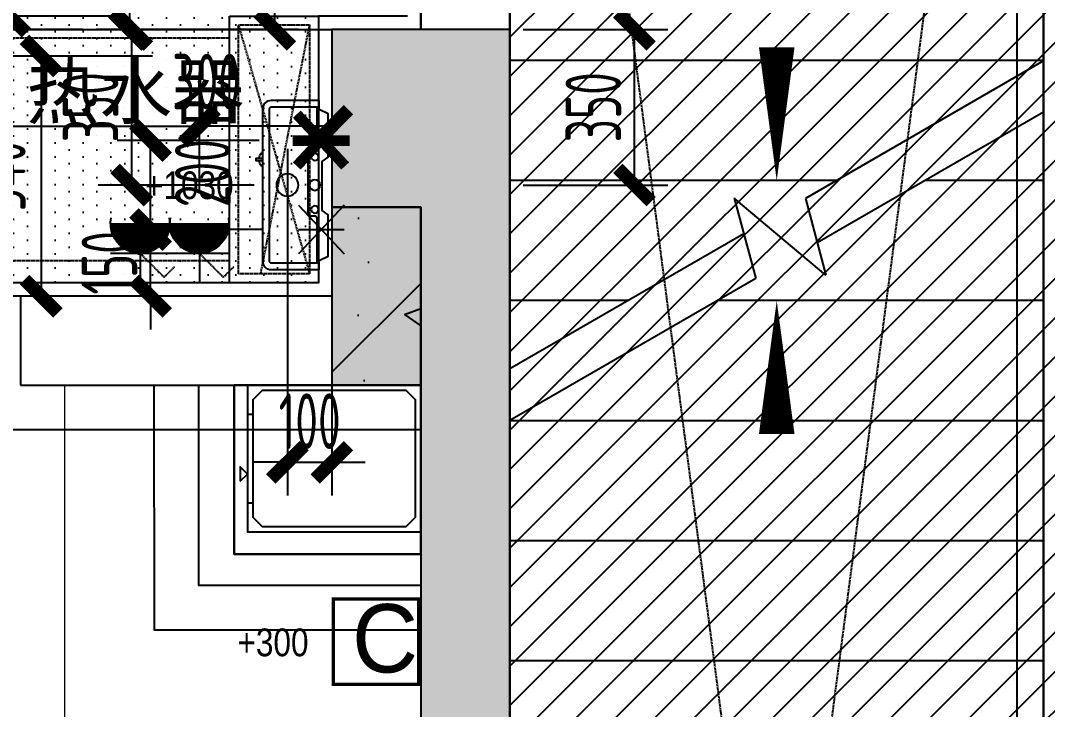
# Model space of a CAD drawing. Header units: millimetres. Extents: x 24675 to 175386, y -87697 to -40478.
# Drawn here: x 131453 to 133762, y -56165 to -54616 of the extents above; entities that cross this region are included whole.
import ezdxf
from ezdxf.enums import TextEntityAlignment as Align

# ---------------------------------------------------------------- set-up
doc = ezdxf.new("R2010")
doc.units = ezdxf.units.MM
doc.header["$LTSCALE"] = 10
doc.header["$MEASUREMENT"] = 0
for name, pattern in [('__DASH', [0.35, 0.25, -0.1]), ('DASH', [0.35, 0.25, -0.1]), ('XU-90-SF-N1$0$HIDDEN2', [4.7625, 3.175, -1.5875])]:
    doc.linetypes.add(name, pattern=pattern)
for name, color, linetype in [('7-插座', 3, 'Continuous'), ('A-STAIR', 62, 'Continuous'), ('AR-新墙填充', 250, 'Continuous'), ('DG-DRAINAGE', 1, 'Continuous'), ('DQ-GZ-DASH', 40, 'DASH'), ('DQ-GZ-HATCH', 9, 'Continuous'), ('EM-ELEC', 2, 'Continuous'), ('FC-地面造型', 136, 'Continuous'), ('FF-FINISH【完成面】', 20, 'Continuous'), ('FF-固定家具(吊柜不落地、不到顶)', 30, 'Continuous'), ('FF-固定家具(矮柜落地、不到顶)', 30, 'Continuous'), ('FF1-平面中英文字', 50, 'Continuous'), ('FF2-洁具及配件(地坪图不显示)', 31, 'Continuous'), ('FL11DJGVE11电力平面图$0$E-POWR-DEVC', 3, 'Continuous'), ('GAS', 6, 'Continuous'), ('P-ANNO-DIMS', 250, 'Continuous'), ('P-平面看线', 8, 'Continuous'), ('PD', 1, 'Continuous'), ('RC-FIN', 30, 'Continuous'), ('WALL', 160, 'Continuous')]:
    doc.layers.add(name, color=color, linetype=linetype)
doc.layers.add('S-下方看线', color=175, linetype='Continuous', lineweight=9)
doc.layers.add('燃气标注', color=3, linetype='Continuous', lineweight=30)
doc.styles.add('_TCH_WINDOW', font='JZFZ_ENA', dxfattribs={"width": 0.7, "height": 5, "bigfont": 'JZFZ_CNB'})
doc.styles.add('Arial', font='arial.ttf')
doc.styles.add('CCD_DIM', font='archs.shx', dxfattribs={"width": 0.7})
doc.styles.add('數字', font='')
doc.styles.get('數字').set_extended_font_data('Century Gothic')
doc.dimstyles.new('1-50', dxfattribs={"dimscale": 50, "dimtxt": 2.5, "dimasz": 1.5, "dimexe": 1.5, "dimexo": 1.5, "dimgap": 0.6, "dimtad": 1, "dimdec": 0, "dimrnd": 5, "dimzin": 0, "dimdsep": 46, "dimtxsty": 'CCD_DIM', "dimblk": 'ARCHTICK', "dimcen": 0.125, "dimclrd": 44, "dimclre": 44, "dimclrt": 50, "dimadec": 0, "dimazin": 0, "dimtfac": 1, "dimtdec": 0, "dimtix": 1, "dimtmove": 2, "dimatfit": 3, "dimldrblk": 'DOT', "dimfxl": 5, "dimfxlon": 1, "dimtvp": 1, "dimtolj": 1, "dimtzin": 0, "dimarcsym": 0})

# ---------------------------------------------------------------- blocks, each defined once
blk = doc.blocks.new('BVCNVBNVBMN')
at = {"layer": 'DQ-GZ-HATCH'}
h = blk.add_hatch(dxfattribs=at)
h.set_pattern_fill('ARMORED', color=256, scale=80, style=0)
h.set_pattern_definition([(50, (211239.5, 7274.6), (573.808, -50.2017), [60, -660]), (355, (211239.5, 7274.6), (-111.001, 601.7537), [48, -528]), (100.4514, (211287.3, 7270.43), (462.8075, 551.5516), [50.992, -560.9137]), (46.1842, (211239.5, 7434.6), (853.793, -132.415), [90, -990]), (96.6356, (211310.6, 7423.6), (747.73, 779.294), [76.488, -841.37]), (351.1842, (211239.5, 7434.6), (747.73, 779.295), [72, -792]), (21, (211319.5, 7394.6), (477.5256, -322.095), [60, -660]), (326, (211319.5, 7394.6), (194.6523, 580.12), [48, -528]), (71.4514, (211359.3, 7367.8), (672.178, 258.0244), [50.992, -560.9137]), (37.5, (211239.48, 7274.62), (9.7279, 266.3151), [0, -521.6, 0, -536, 0, -530]), (7.5, (211239.48, 7274.62), (210.4556, 315.5294), [0, -305.6, 0, -509.6, 0, -202]), (327.5, (211061.08, 7274.62), (427.05795, -18.0439), [0, -200, 0, -624, 0, -828]), (317.5, (210981.1, 7274.6), (466.549, 80.084), [0, -260, 0, -414.4, 0, -588]), (45, (211239.5, 7274.6), (-282.8427, 282.8427), [])])
h.paths.add_polyline_path([(207623.8, -63087.7), (207823.8, -63087.7), (207823.8, -62687.7), (207623.8, -62687.7)])
at = {"layer": 'P-ANNO-DIMS'}
blk.add_hatch(color=8, dxfattribs=at).paths.add_polyline_path([(207623.8, -62687.7), (207823.8, -62687.7), (207823.8, -64687.7), (208023.8, -64687.7), (208023.8, -62287.7), (207623.8, -62287.7)])
at = {"color": 6}
for points in [[(207623.8, -62687.7), (207823.8, -62687.7), (207823.8, -64687.7), (208023.8, -64687.7), (208023.8, -62287.7), (207623.8, -62287.7)], [(207623.8, -63087.7), (207823.8, -63087.7), (207823.8, -62687.7), (207623.8, -62687.7)]]:
    blk.add_lwpolyline(points, close=True, dxfattribs=at)
blk = doc.blocks.new('XU-90-SF-N1$0$A$C351C7E4F')
at = {"ltscale": 100}
for p, q in [((390, 385, 0), (378, 385, 0)), ((390, 185, 0), (378, 185, 0))]:
    blk.add_line(p, q, dxfattribs=at)
at = {"linetype": 'XU-90-SF-N1$0$HIDDEN2'}
blk.add_lwpolyline([(0, 70), (0, 450), (420, 450), (420, 70)], close=True, dxfattribs=at)
at = {"ltscale": 100}
blk.add_lwpolyline([(0, 120), (0, 450), (390, 450), (390, 120)], close=True, dxfattribs=at)
for points in [[(420, 450), (0, 450), (0, 70), (420, 70)], [(0, 70), (0, 450), (420, 450), (420, 70)]]:
    blk.add_lwpolyline(points, close=True)
blk.add_lwpolyline([(356.8, 438), (378, 416.8), (378, 153.2), (356.8, 132), (33.2, 132), (12, 153.2), (12, 416.8), (33.2, 438), (356.8, 438)], dxfattribs=at)
at = {"ltscale": 100, "elevation": 0}
blk.add_lwpolyline([(406, 234), (390, 250), (406, 266), (406, 234)], dxfattribs=at)
blk = doc.blocks.new('_ArchTick')
at = {"color": 0, "linetype": 'ByBlock', "const_width": 0.4}
blk.add_lwpolyline([(-0.5, -0.5), (0.5, 0.5)], dxfattribs=at)
blk = doc.blocks.new('*D189')
at = {"layer": 'Defpoints', "color": 0, "ltscale": 500, "transparency": 16777216}
for p in [(132153.2, -54635.6), (131855.2, -54853.4), (131855.2, -55072.5)]:
    blk.add_point(p, dxfattribs=at)
at = {"layer": 'EM-ELEC', "color": 44, "lineweight": -2, "ltscale": 500, "transparency": 16777216}
for p, q in [((132153.2, -54710.6), (132153.2, -54928.4)), ((131855.2, -54997.5), (131855.2, -54778.4)), ((132153.2, -54853.4), (131855.2, -54853.4))]:
    blk.add_line(p, q, dxfattribs=at)
at = {"layer": 'EM-ELEC', "color": 44, "lineweight": -2, "ltscale": 500, "transparency": 16777216, "xscale": 75, "yscale": 75, "zscale": 75, "rotation": 180}
blk.add_blockref('_ArchTick', (131855.2, -54853.4), dxfattribs=at)
at = {"layer": 'EM-ELEC', "color": 44, "lineweight": -2, "ltscale": 500, "transparency": 16777216, "xscale": 75, "yscale": 75, "zscale": 75}
blk.add_blockref('_ArchTick', (132153.2, -54853.4), dxfattribs=at)
at = {"layer": 'EM-ELEC', "color": 50, "ltscale": 500, "transparency": 16777216, "insert": (131871.3, -54753.1), "char_height": 125, "attachment_point": 5, "style": 'CCD_DIM'}
blk.add_mtext('\\A1;300', dxfattribs=at)
blk = doc.blocks.new('_Dot')
at = {"color": 0, "linetype": 'ByBlock', "lineweight": -2}
blk.add_line((-0.5, 0), (-1, 0), dxfattribs=at)
at = {"color": 0, "linetype": 'ByBlock', "const_width": 0.5}
blk.add_lwpolyline([(-0.25, 0, 1), (0.25, 0, 1)], format="xyb", close=True, dxfattribs=at)
blk = doc.blocks.new('*D190')
at = {"layer": 'Defpoints', "color": 0, "ltscale": 500, "transparency": 16777216}
for p in [(131855.2, -54853.4), (131855.2, -55072.5), (130603.1, -55092.3)]:
    blk.add_point(p, dxfattribs=at)
at = {"layer": 'EM-ELEC', "color": 44, "lineweight": -2, "ltscale": 500, "transparency": 16777216}
for p, q in [((130603.1, -55017.3), (130603.1, -54778.4)), ((131855.2, -54997.5), (131855.2, -54778.4)), ((130603.1, -54853.4), (131855.2, -54853.4))]:
    blk.add_line(p, q, dxfattribs=at)
at = {"layer": 'EM-ELEC', "color": 44, "lineweight": -2, "ltscale": 500, "transparency": 16777216, "xscale": 75, "yscale": 75, "zscale": 75, "rotation": 180}
blk.add_blockref('_ArchTick', (130603.1, -54853.4), dxfattribs=at)
at = {"layer": 'EM-ELEC', "color": 44, "lineweight": -2, "ltscale": 500, "transparency": 16777216, "xscale": 75, "yscale": 75, "zscale": 75}
blk.add_blockref('_ArchTick', (131855.2, -54853.4), dxfattribs=at)
at = {"layer": 'EM-ELEC', "color": 50, "ltscale": 500, "transparency": 16777216, "insert": (131229.1, -54758.3), "char_height": 125, "attachment_point": 5, "style": 'CCD_DIM'}
blk.add_mtext('\\A1;1250', dxfattribs=at)
blk = doc.blocks.new('FL11DJGVE11电力平面图$0$E-BS201')
for p, q in [((1.5, 3), (-1.5, 3)), ((1.5, 1.5), (-1.5, 1.5)), ((0, 1.5), (0, 0))]:
    blk.add_line(p, q)
at = {"const_width": 1.5}
blk.add_lwpolyline([(-0.75, 3, 1), (0.75, 3, 1)], format="xyb", dxfattribs=at)
blk.add_arc((0, 3), 1.5, 168.463, 11.537)
blk = doc.blocks.new('A$C349922F2')
at = {"color": 3, "linetype": '__DASH'}
for p, q in [((-151.3, 16.7), (-205.1, -37.1)), ((-205.1, -37.1), (-181.5, -60.7))]:
    blk.add_line(p, q, dxfattribs=at)
at = {"layer": 'FL11DJGVE11电力平面图$0$E-POWR-DEVC', "xscale": -44.36249999999999, "yscale": 44.36249999999999, "zscale": 44.36249999999999, "rotation": 270}
blk.add_blockref('FL11DJGVE11电力平面图$0$E-BS201', (-217.8, 16.7), dxfattribs=at)
blk = doc.blocks.new('A$C0ADC6E71')
at = {"color": 3, "const_width": 7.68}
blk.add_lwpolyline([(60.1, 88.7), (252.1, 88.7), (252.1, -103.3), (60.1, -103.3)], close=True, dxfattribs=at)
at = {"layer": '7-插座', "color": 3, "style": '_TCH_WINDOW'}
blk.add_text('C', height=153.6, dxfattribs=at).set_placement((101.9, -76.3, 0))
blk = doc.blocks.new('冷水')
at = {"layer": 'PD', "color": 1}
for p, q in [((64.1, 68), (-64.1, -68)), ((-64.1, 68), (64.1, -68)), ((64.1, 0), (-64.1, 0))]:
    blk.add_line(p, q, dxfattribs=at)
blk = doc.blocks.new('热水')
at = {"layer": 'PD', "color": 1, "const_width": 30}
for points in [[(-69.3, -71.4), (66.7, 74.2)], [(-69.3, 74.2), (66.7, -71.4)], [(-80.9, 0), (79.6, 0)]]:
    blk.add_lwpolyline(points, dxfattribs=at)
blk = doc.blocks.new('*D298')
at = {"layer": 'AR-新墙填充', "color": 44, "linetype": 'ByBlock', "lineweight": -2, "transparency": 16777216}
for p, q in [((129953.2, -54575.5), (129953.2, -54250.5)), ((131453.2, -54575.5), (131453.2, -54250.5)), ((129953.2, -54325.5), (131453.2, -54325.5))]:
    blk.add_line(p, q, dxfattribs=at)
at = {"layer": 'Defpoints', "color": 0, "linetype": 'ByBlock', "transparency": 16777216}
for p in [(131453.2, -54325.5), (129953.2, -55235.6), (131453.2, -55235.6)]:
    blk.add_point(p, dxfattribs=at)
at = {"layer": 'AR-新墙填充', "color": 44, "linetype": 'ByBlock', "lineweight": -2, "transparency": 16777216, "xscale": 75, "yscale": 75, "zscale": 75, "rotation": 180}
blk.add_blockref('_ArchTick', (129953.2, -54325.5), dxfattribs=at)
at = {"layer": 'AR-新墙填充', "color": 44, "linetype": 'ByBlock', "lineweight": -2, "transparency": 16777216, "xscale": 75, "yscale": 75, "zscale": 75}
blk.add_blockref('_ArchTick', (131453.2, -54325.5), dxfattribs=at)
at = {"layer": 'AR-新墙填充', "color": 50, "linetype": 'ByBlock', "transparency": 16777216, "insert": (130703.2, -54233), "char_height": 125, "attachment_point": 5, "style": 'CCD_DIM'}
blk.add_mtext('\\A1;1500', dxfattribs=at)
blk = doc.blocks.new('*D299')
at = {"layer": 'AR-新墙填充', "color": 44, "linetype": 'ByBlock', "lineweight": -2, "transparency": 16777216}
for p, q in [((131453.2, -54575.5), (131453.2, -54250.5)), ((132153.2, -54575.5), (132153.2, -54250.5)), ((131453.2, -54325.5), (132153.2, -54325.5))]:
    blk.add_line(p, q, dxfattribs=at)
at = {"layer": 'Defpoints', "color": 0, "linetype": 'ByBlock', "transparency": 16777216}
for p in [(132153.2, -54325.5), (131453.2, -55235.6), (132153.2, -55489.1)]:
    blk.add_point(p, dxfattribs=at)
at = {"layer": 'AR-新墙填充', "color": 44, "linetype": 'ByBlock', "lineweight": -2, "transparency": 16777216, "xscale": 75, "yscale": 75, "zscale": 75, "rotation": 180}
blk.add_blockref('_ArchTick', (131453.2, -54325.5), dxfattribs=at)
at = {"layer": 'AR-新墙填充', "color": 44, "linetype": 'ByBlock', "lineweight": -2, "transparency": 16777216, "xscale": 75, "yscale": 75, "zscale": 75}
blk.add_blockref('_ArchTick', (132153.2, -54325.5), dxfattribs=at)
at = {"layer": 'AR-新墙填充', "color": 50, "linetype": 'ByBlock', "transparency": 16777216, "insert": (131803.2, -54233), "char_height": 125, "attachment_point": 5, "style": 'CCD_DIM'}
blk.add_mtext('\\A1;700', dxfattribs=at)
blk = doc.blocks.new('*D300')
at = {"layer": 'AR-新墙填充', "color": 44, "linetype": 'ByBlock', "lineweight": -2, "transparency": 16777216}
for p, q in [((132153.2, -54575.5), (132153.2, -54250.5)), ((132353.2, -54575.5), (132353.2, -54250.5)), ((132153.2, -54325.5), (132078.2, -54325.5)), ((132153.2, -54325.5), (132353.2, -54325.5)), ((132353.2, -54325.5), (132428.2, -54325.5))]:
    blk.add_line(p, q, dxfattribs=at)
at = {"layer": 'Defpoints', "color": 0, "linetype": 'ByBlock', "transparency": 16777216}
for p in [(132353.2, -54325.5), (132153.2, -55489.1), (132353.2, -55489.1)]:
    blk.add_point(p, dxfattribs=at)
at = {"layer": 'AR-新墙填充', "color": 44, "linetype": 'ByBlock', "lineweight": -2, "transparency": 16777216, "xscale": 75, "yscale": 75, "zscale": 75}
blk.add_blockref('_ArchTick', (132153.2, -54325.5), dxfattribs=at)
at = {"layer": 'AR-新墙填充', "color": 44, "linetype": 'ByBlock', "lineweight": -2, "transparency": 16777216, "xscale": 75, "yscale": 75, "zscale": 75, "rotation": 180}
blk.add_blockref('_ArchTick', (132353.2, -54325.5), dxfattribs=at)
at = {"layer": 'AR-新墙填充', "color": 50, "linetype": 'ByBlock', "transparency": 16777216, "insert": (132253.2, -54230.4), "char_height": 125, "attachment_point": 5, "style": 'CCD_DIM'}
blk.add_mtext('\\A1;200', dxfattribs=at)
blk = doc.blocks.new('*D329')
at = {"layer": 'AR-新墙填充', "color": 44, "linetype": 'ByBlock', "lineweight": -2, "transparency": 16777216}
for p, q in [((131592.5, -54635.6), (131267.5, -54635.6)), ((131342.5, -54635.6), (131342.5, -55235.6)), ((131592.5, -55235.6), (131267.5, -55235.6))]:
    blk.add_line(p, q, dxfattribs=at)
at = {"layer": 'Defpoints', "color": 0, "linetype": 'ByBlock', "transparency": 16777216}
for p in [(132403.2, -54635.6), (131342.5, -55235.6), (132203.2, -55235.6)]:
    blk.add_point(p, dxfattribs=at)
at = {"layer": 'AR-新墙填充', "color": 44, "linetype": 'ByBlock', "lineweight": -2, "transparency": 16777216, "xscale": 75, "yscale": 75, "zscale": 75}
for p, rotation in [((131342.5, -54635.6), 90), ((131342.5, -55235.6), 270)]:
    blk.add_blockref('_ArchTick', p, dxfattribs=dict(at, rotation=rotation))
at = {"layer": 'AR-新墙填充', "color": 50, "linetype": 'ByBlock', "transparency": 16777216, "insert": (131250, -54935.6), "char_height": 125, "attachment_point": 5, "rotation": 90, "style": 'CCD_DIM'}
blk.add_mtext('\\A1;600', dxfattribs=at)
blk = doc.blocks.new('*D330')
at = {"layer": 'AR-新墙填充', "color": 44, "linetype": 'ByBlock', "lineweight": -2, "transparency": 16777216}
for p, q in [((132275, -50585.6), (131950, -50585.6)), ((132025, -54635.6), (132025, -50585.6)), ((132078.2, -54635.6), (131950, -54635.6))]:
    blk.add_line(p, q, dxfattribs=at)
at = {"layer": 'Defpoints', "color": 0, "linetype": 'ByBlock', "transparency": 16777216}
for p in [(132025, -50585.6), (132353.2, -50585.6), (132153.2, -54635.6)]:
    blk.add_point(p, dxfattribs=at)
at = {"layer": 'AR-新墙填充', "color": 44, "linetype": 'ByBlock', "lineweight": -2, "transparency": 16777216, "xscale": 75, "yscale": 75, "zscale": 75}
for p, rotation in [((132025, -50585.6), 90), ((132025, -54635.6), 270)]:
    blk.add_blockref('_ArchTick', p, dxfattribs=dict(at, rotation=rotation))
at = {"layer": 'AR-新墙填充', "color": 50, "linetype": 'ByBlock', "transparency": 16777216, "insert": (131927.3, -52610.6), "char_height": 125, "attachment_point": 5, "rotation": 90, "style": 'CCD_DIM'}
blk.add_mtext('\\A1;4050', dxfattribs=at)
blk = doc.blocks.new('A$C3A426A7C')
at = {"layer": 'DQ-GZ-HATCH'}
blk.add_hatch(color=8, dxfattribs=at).paths.add_polyline_path([(9600, 14300), (9800, 14300), (9800, 14700), (9600, 14700)])
at = {"layer": 'DQ-GZ-DASH', "linetype": 'ByBlock'}
blk.add_lwpolyline([(9600, 14300), (9800, 14300), (9800, 14700), (9600, 14700)], close=True, dxfattribs=at)
blk = doc.blocks.new('*D599')
at = {"layer": 'Defpoints', "color": 0, "ltscale": 500, "transparency": 16777216}
for p in [(131745.6, -55085.6), (132078.4, -55085.6), (132153.2, -55235.6)]:
    blk.add_point(p, dxfattribs=at)
at = {"layer": 'DG-DRAINAGE', "color": 44, "lineweight": -2, "ltscale": 500, "transparency": 16777216}
for p, q in [((131745.6, -55085.6), (131745.6, -55010.6)), ((131995.6, -55085.6), (131670.6, -55085.6)), ((131745.6, -55235.6), (131745.6, -55085.6)), ((131995.6, -55235.6), (131670.6, -55235.6)), ((131745.6, -55235.6), (131745.6, -55310.6))]:
    blk.add_line(p, q, dxfattribs=at)
at = {"layer": 'DG-DRAINAGE', "color": 44, "lineweight": -2, "ltscale": 500, "transparency": 16777216, "xscale": 75, "yscale": 75, "zscale": 75}
for p, rotation in [((131745.6, -55085.6), 270), ((131745.6, -55235.6), 90)]:
    blk.add_blockref('_ArchTick', p, dxfattribs=dict(at, rotation=rotation))
at = {"layer": 'DG-DRAINAGE', "color": 50, "ltscale": 500, "transparency": 16777216, "insert": (131653.1, -55160.6), "char_height": 125, "attachment_point": 5, "rotation": 90, "style": 'CCD_DIM'}
blk.add_mtext('\\A1;150', dxfattribs=at)
blk = doc.blocks.new('*D600')
at = {"layer": 'Defpoints', "color": 0, "ltscale": 500, "transparency": 16777216}
for p in [(131745.6, -54885.6), (132064.9, -54885.6), (132078.4, -55085.6)]:
    blk.add_point(p, dxfattribs=at)
at = {"layer": 'DG-DRAINAGE', "color": 44, "lineweight": -2, "ltscale": 500, "transparency": 16777216}
for p, q in [((131989.9, -54885.6), (131670.6, -54885.6)), ((131745.6, -55085.6), (131745.6, -54885.6)), ((131995.6, -55085.6), (131670.6, -55085.6))]:
    blk.add_line(p, q, dxfattribs=at)
at = {"layer": 'DG-DRAINAGE', "color": 44, "lineweight": -2, "ltscale": 500, "transparency": 16777216, "xscale": 75, "yscale": 75, "zscale": 75}
for p, rotation in [((131745.6, -54885.6), 90), ((131745.6, -55085.6), 270)]:
    blk.add_blockref('_ArchTick', p, dxfattribs=dict(at, rotation=rotation))
at = {"layer": 'DG-DRAINAGE', "color": 50, "ltscale": 500, "transparency": 16777216, "insert": (131862.9, -54959), "char_height": 125, "attachment_point": 5, "rotation": 90, "style": 'CCD_DIM'}
blk.add_mtext('\\A1;200', dxfattribs=at)
blk = doc.blocks.new('*D651')
at = {"layer": 'Defpoints', "color": 0, "ltscale": 500, "transparency": 16777216}
for p in [(132153.2, -54695.6), (131499.7, -55235.6), (132153.2, -55235.6)]:
    blk.add_point(p, dxfattribs=at)
at = {"layer": 'EM-ELEC', "color": 44, "lineweight": -2, "ltscale": 500, "transparency": 16777216}
for p, q in [((131749.7, -54695.6), (131424.7, -54695.6)), ((131499.7, -54695.6), (131499.7, -55235.6)), ((131749.7, -55235.6), (131424.7, -55235.6))]:
    blk.add_line(p, q, dxfattribs=at)
at = {"layer": 'EM-ELEC', "color": 44, "lineweight": -2, "ltscale": 500, "transparency": 16777216, "xscale": 75, "yscale": 75, "zscale": 75}
for p, rotation in [((131499.7, -54695.6), 90), ((131499.7, -55235.6), 270)]:
    blk.add_blockref('_ArchTick', p, dxfattribs=dict(at, rotation=rotation))
at = {"layer": 'EM-ELEC', "color": 50, "ltscale": 500, "transparency": 16777216, "insert": (131402, -54965.6), "char_height": 125, "attachment_point": 5, "rotation": 90, "style": 'CCD_DIM'}
blk.add_mtext('\\A1;540', dxfattribs=at)
blk = doc.blocks.new('283')
at = {"layer": 'GAS'}
for p, q in [((66227.4, -45669), (66227.4, -45667)), ((66257.4, -45667), (66257.4, -45669))]:
    blk.add_line(p, q, dxfattribs=at)
for points in [[(66237.9, -45532.7), (66247.9, -45519), (66344.9, -45519), (66354.9, -45539), (66374.9, -45539), (66374.9, -45647, -0.414214), (66354.9, -45667), (66014.9, -45667, -0.414214), (65994.9, -45647), (65994.9, -45539), (66014.9, -45539), (66024.9, -45519), (66117.9, -45519), (66127.9, -45532.7)], [(66119.9, -45564), (66255.9, -45564, 0.414214), (66260.9, -45559), (66260.9, -45549, -0.414214), (66265.9, -45544), (66359.9, -45544), (66359.9, -45647, -0.414214), (66354.9, -45652), (66014.9, -45652, -0.414214), (66009.9, -45647), (66009.9, -45544), (66109.9, -45544, -0.414214), (66114.9, -45549), (66114.9, -45559, 0.414214)]]:
    blk.add_lwpolyline(points, format="xyb", close=True, dxfattribs=at)
blk.add_lwpolyline([(66244.9, -45667), (66244.9, -45681, -0.414214), (66243.9, -45682), (66240.9, -45682, -0.414214), (66239.9, -45681), (66239.9, -45667)], format="xyb", dxfattribs=at)
for centre, radius in [((66129.9, -45549), 8), ((66184.9, -45549), 12), ((66247.9, -45549), 8), ((66184.9, -45610.6), 24.9)]:
    blk.add_circle(centre, radius, dxfattribs=at)
for centre, start, end in [((66241, -45653.1), 229.4531, 266.9441), ((66243.8, -45653.1), 273.0559, 310.5469)]:
    blk.add_arc(centre, 20.9, start, end, dxfattribs=at)
blk = doc.blocks.new('*D691')
at = {"layer": 'Defpoints', "color": 0, "linetype": 'ByBlock', "transparency": 16777216}
for p in [(131703.1, -54635.6), (132153.2, -54635.6), (132053.3, -54985.6)]:
    blk.add_point(p, dxfattribs=at)
at = {"layer": 'EM-ELEC', "color": 44, "linetype": 'ByBlock', "lineweight": -2, "transparency": 16777216}
for p, q in [((132078.2, -54635.6), (131628.1, -54635.6)), ((131703.1, -54985.6), (131703.1, -54635.6)), ((131978.3, -54985.6), (131628.1, -54985.6))]:
    blk.add_line(p, q, dxfattribs=at)
at = {"layer": 'EM-ELEC', "color": 44, "linetype": 'ByBlock', "lineweight": -2, "transparency": 16777216, "xscale": 75, "yscale": 75, "zscale": 75}
for p, rotation in [((131703.1, -54635.6), 90), ((131703.1, -54985.6), 270)]:
    blk.add_blockref('_ArchTick', p, dxfattribs=dict(at, rotation=rotation))
at = {"layer": 'EM-ELEC', "color": 50, "linetype": 'ByBlock', "transparency": 16777216, "insert": (131610.6, -54810.6), "char_height": 125, "attachment_point": 5, "rotation": 90, "style": 'CCD_DIM'}
blk.add_mtext('\\A1;350', dxfattribs=at)
blk = doc.blocks.new('*D694')
at = {"layer": 'Defpoints', "color": 0, "linetype": 'ByBlock', "transparency": 16777216}
for p in [(132053.3, -54829.2), (132153.2, -54829.2), (132153.2, -55609.2)]:
    blk.add_point(p, dxfattribs=at)
at = {"layer": 'EM-ELEC', "color": 44, "linetype": 'ByBlock', "lineweight": -2, "transparency": 16777216}
for p, q in [((132053.3, -54904.2), (132053.3, -55684.2)), ((132153.2, -54904.2), (132153.2, -55684.2)), ((132053.3, -55609.2), (131978.3, -55609.2)), ((132053.3, -55609.2), (132153.2, -55609.2)), ((132153.2, -55609.2), (132228.2, -55609.2))]:
    blk.add_line(p, q, dxfattribs=at)
at = {"layer": 'EM-ELEC', "color": 44, "linetype": 'ByBlock', "lineweight": -2, "transparency": 16777216, "xscale": 75, "yscale": 75, "zscale": 75}
blk.add_blockref('_ArchTick', (132053.3, -55609.2), dxfattribs=at)
at = {"layer": 'EM-ELEC', "color": 44, "linetype": 'ByBlock', "lineweight": -2, "transparency": 16777216, "xscale": 75, "yscale": 75, "zscale": 75, "rotation": 180}
blk.add_blockref('_ArchTick', (132153.2, -55609.2), dxfattribs=at)
at = {"layer": 'EM-ELEC', "color": 50, "linetype": 'ByBlock', "transparency": 16777216, "insert": (132103.3, -55516.7), "char_height": 125, "attachment_point": 5, "style": 'CCD_DIM'}
blk.add_mtext('\\A1;100', dxfattribs=at)
blk = doc.blocks.new('*D695')
at = {"layer": 'Defpoints', "color": 0, "linetype": 'ByBlock', "transparency": 16777216}
for p in [(132153.2, -54635.6), (132833.5, -54635.6), (132053.3, -54985.6)]:
    blk.add_point(p, dxfattribs=at)
at = {"layer": 'EM-ELEC', "color": 44, "lineweight": -2, "transparency": 16777216}
for p, q in [((132583.5, -54635.6), (132908.5, -54635.6)), ((132833.5, -54985.6), (132833.5, -54635.6)), ((132583.5, -54985.6), (132908.5, -54985.6))]:
    blk.add_line(p, q, dxfattribs=at)
at = {"layer": 'EM-ELEC', "color": 44, "linetype": 'ByBlock', "lineweight": -2, "transparency": 16777216, "xscale": 75, "yscale": 75, "zscale": 75}
for p, rotation in [((132833.5, -54635.6), 90), ((132833.5, -54985.6), 270)]:
    blk.add_blockref('_ArchTick', p, dxfattribs=dict(at, rotation=rotation))
at = {"layer": 'EM-ELEC', "color": 50, "linetype": 'ByBlock', "transparency": 16777216, "insert": (132741, -54810.6), "char_height": 125, "attachment_point": 5, "rotation": 90, "style": 'CCD_DIM'}
blk.add_mtext('\\A1;350', dxfattribs=at)
blk = doc.blocks.new('*D701')
at = {"layer": 'Defpoints', "color": 0, "linetype": 'ByBlock', "transparency": 16777216}
for p in [(131823.2, -53215.6), (131428.6, -54605.6), (131823.2, -54605.6)]:
    blk.add_point(p, dxfattribs=at)
at = {"layer": 'FC-地面造型', "color": 44, "lineweight": -2, "transparency": 16777216}
for p, q in [((131678.6, -53215.6), (131353.6, -53215.6)), ((131428.6, -53215.6), (131428.6, -54605.6)), ((131678.6, -54605.6), (131353.6, -54605.6))]:
    blk.add_line(p, q, dxfattribs=at)
at = {"layer": 'FC-地面造型', "color": 44, "linetype": 'ByBlock', "lineweight": -2, "transparency": 16777216, "xscale": 75, "yscale": 75, "zscale": 75}
for p, rotation in [((131428.6, -53215.6), 90), ((131428.6, -54605.6), 270)]:
    blk.add_blockref('_ArchTick', p, dxfattribs=dict(at, rotation=rotation))
at = {"layer": 'FC-地面造型', "color": 50, "linetype": 'ByBlock', "transparency": 16777216, "insert": (131333.5, -53910.6), "char_height": 125, "attachment_point": 5, "rotation": 90, "style": 'CCD_DIM'}
blk.add_mtext('\\A1;1390', dxfattribs=at)
blk = doc.blocks.new('*D729')
at = {"layer": 'Defpoints', "color": 0, "ltscale": 500, "transparency": 16777216}
for p in [(132220.2, -54485.6), (131698.1, -54635.6), (132153.2, -54635.6)]:
    blk.add_point(p, dxfattribs=at)
at = {"layer": 'EM-ELEC', "color": 44, "lineweight": -2, "ltscale": 500, "transparency": 16777216}
for p, q in [((131948.1, -54485.6), (131623.1, -54485.6)), ((131698.1, -54485.6), (131698.1, -54635.6)), ((131948.1, -54635.6), (131623.1, -54635.6))]:
    blk.add_line(p, q, dxfattribs=at)
at = {"layer": 'EM-ELEC', "color": 44, "lineweight": -2, "ltscale": 500, "transparency": 16777216, "xscale": 75, "yscale": 75, "zscale": 75}
for p, rotation in [((131698.1, -54485.6), 90), ((131698.1, -54635.6), 270)]:
    blk.add_blockref('_ArchTick', p, dxfattribs=dict(at, rotation=rotation))
at = {"layer": 'EM-ELEC', "color": 50, "ltscale": 500, "transparency": 16777216, "insert": (131616.7, -54418.6), "char_height": 125, "attachment_point": 5, "rotation": 90, "style": 'CCD_DIM'}
blk.add_mtext('\\A1;150', dxfattribs=at)

msp = doc.modelspace()

# ---------------------------------------------------------------- hatches: boundary and pattern name
at = {"linetype": 'ByBlock'}
h = msp.add_hatch(dxfattribs=at)
h.set_pattern_fill('ANSI31', color=250, scale=500)
h.paths.add_polyline_path([(135253.2, -51035.6), (132553.2, -51035.6), (132553.2, -58435.6), (135253.2, -58435.6)])
at = {"layer": 'FC-地面造型', "linetype": 'ByBlock'}
h = msp.add_hatch(dxfattribs=at)
h.set_pattern_fill('DOTS', color=250, scale=500, angle=90, double=1)
h.paths.add_polyline_path([(129383.2, -54605.6), (132123.2, -54605.6), (132123.2, -55205.6), (129383.2, -55205.6)])

# ---------------------------------------------------------------- linework, layer by layer
at = {"color": 8, "linetype": 'ByBlock'}
msp.add_lwpolyline([(135253.2, -51035.6), (132553.2, -51035.6), (132553.2, -58435.6), (135253.2, -58435.6)], close=True, dxfattribs=at)
at = {"layer": 'A-STAIR', "color": 30}
for p, q in [((133693.2, -52545.6), (133693.2, -57135.6)), ((133753.2, -52545.6), (133753.2, -54706.5)), ((133753.2, -52545.6), (133753.2, -57135.6)), ((133753.2, -54705.6), (132553.2, -54705.6)), ((133753.2, -54706.5), (133217.6, -55015.7)), ((133753.2, -54821.9), (133244.4, -55115.7)), ((133753.2, -54821.9), (133753.2, -57135.6)), ((133287.1, -54975.6), (132553.2, -54975.6)), ((133753.2, -54975.6), (133487.1, -54975.6)), ((133263.8, -55188), (133057.8, -55015.2)), ((133057.8, -55015.2), (133106.1, -55195.6)), ((133217.6, -55015.7), (133263.8, -55188)), ((133079.3, -55095.6), (132553.2, -55399.3)), ((133106.1, -55195.6), (132553.2, -55514.8)), ((132819.4, -55245.6), (132553.2, -55245.6)), ((133753.2, -55245.6), (133019.4, -55245.6)), ((133753.2, -55515.6), (132553.2, -55515.6)), ((133753.2, -55785.6), (132553.2, -55785.6)), ((133753.2, -56055.6), (132553.2, -56055.6))]:
    msp.add_line(p, q, dxfattribs=at)
at = {"layer": 'A-STAIR', "color": 30, "elevation": 0}
for points in [[(133153.2, -52410.6, 0, 0, 0), (133153.2, -54975.6, 0, 80, 0), (133153.2, -54675.6, 0, 0, 0)], [(133153.2, -57270.6, 0, 0, 0), (133153.2, -55245.6, 0, 80, 0), (133153.2, -55545.6, 0, 0, 0)]]:
    msp.add_lwpolyline(points, format="xyseb", dxfattribs=at)
msp.add_lwpolyline([(133753.2, -57135.6), (133753.2, -52545.6), (133853.2, -52545.6), (133853.2, -57135.6)], close=True, dxfattribs=at)
at = {"layer": 'AR-新墙填充', "color": 8, "linetype": 'ByBlock'}
msp.add_line((129353.2, -54635.6), (132153.2, -54635.6), dxfattribs=at)
at = {"layer": 'FF-FINISH【完成面】', "elevation": 0}
msp.add_lwpolyline([(132323.2, -54605.6), (132123.2, -54605.6), (132123.2, -55205.6), (129383.2, -55205.6)], dxfattribs=at)
at = {"layer": 'FF-固定家具(吊柜不落地、不到顶)', "color": 250, "linetype": 'DASH'}
for p, q in [((131943.2, -54625.6), (132103.2, -55185.6)), ((131993.2, -55185.6), (132103.2, -54625.6))]:
    msp.add_line(p, q, dxfattribs=at)
at = {"layer": 'FF-固定家具(吊柜不落地、不到顶)', "color": 250, "linetype": 'DASH', "elevation": 0}
msp.add_lwpolyline([(131943.2, -54625.6), (132103.2, -54625.6), (132103.2, -55185.6), (131943.2, -55185.6)], close=True, dxfattribs=at)
at = {"layer": 'FF-固定家具(矮柜落地、不到顶)', "ltscale": 3, "elevation": 0}
msp.add_lwpolyline([(131923.2, -54605.6), (132123.2, -54605.6), (132123.2, -55205.6), (131923.2, -55205.6)], close=True, dxfattribs=at)
at = {"layer": 'FF2-洁具及配件(地坪图不显示)', "color": 8, "linetype": 'DASH', "elevation": 0}
msp.add_lwpolyline([(131923.2, -54655.6), (131773.2, -54655.6), (131773.2, -54655.6), (130923.2, -54655.6), (130923.2, -55155.6), (131923.2, -55155.6)], dxfattribs=at)
at = {"layer": 'FF2-洁具及配件(地坪图不显示)', "color": 8, "linetype": '__DASH', "ltscale": 500, "elevation": 0}
msp.add_lwpolyline([(131923.2, -55155.6), (131923.2, -54655.6)], dxfattribs=at)
at = {"layer": 'P-平面看线', "elevation": 0}
msp.add_lwpolyline([(129353.2, -55535.6), (132353.2, -55535.6)], dxfattribs=at)
at = {"layer": 'RC-FIN', "linetype": 'ByBlock', "elevation": 0}
msp.add_lwpolyline([(133753.2, -52545.6), (132553.2, -52545.6), (132553.2, -57135.6), (133753.2, -57135.6)], close=True, dxfattribs=at)
at = {"layer": 'RC-FIN', "linetype": 'DASH', "elevation": 0}
msp.add_lwpolyline([(132553.2, -52545.6), (133153.2, -57135.6), (133753.2, -52545.6)], dxfattribs=at)
at = {"layer": 'S-下方看线', "elevation": 0}
msp.add_lwpolyline([(131553.2, -57835.6), (131553.2, -55435.6)], dxfattribs=at)
at = {"layer": 'WALL'}
for p, q in [((132353.2, -50935.6), (132353.2, -54635.6)), ((132553.2, -57035.6), (132553.2, -51135.6)), ((132353.2, -54635.6), (132353.2, -53085.6)), ((132553.2, -55435.6), (132553.2, -53235.6)), ((132153.2, -55235.6), (131453.2, -55235.6)), ((131453.2, -55235.6), (131453.2, -55435.6)), ((131453.2, -55435.6), (132153.2, -55435.6))]:
    msp.add_line(p, q, dxfattribs=at)
for points in [[(131753.2, -55435.6), (131753.3, -55985.6), (132353.2, -55985.6)], [(131853.2, -55435.6), (131853.2, -55885.6), (132353.2, -55885.6)]]:
    msp.add_lwpolyline(points, dxfattribs=at)

# ---------------------------------------------------------------- block references
at = {"color": 1}
msp.add_blockref('BVCNVBNVBMN', (-75470.5, 7652.1), dxfattribs=at)
msp.add_blockref('A$C3A426A7C', (122553.2, -69735.6))
at = {"layer": 'DG-DRAINAGE', "yscale": 0.8000000029349864, "zscale": 0.8000000029349864}
for name, p, xscale in [('热水', (132129.7, -54885.6), 0.8000000029349864), ('冷水', (132129.7, -55085.6), -0.8000000029349864)]:
    msp.add_blockref(name, p, dxfattribs=dict(at, xscale=xscale))
at = {"layer": 'EM-ELEC', "color": 1, "linetype": '__DASH', "rotation": 90}
for p in [(131738.8, -54987.8), (131871.9, -54987.8)]:
    msp.add_blockref('A$C349922F2', p, dxfattribs=at)
at = {"layer": 'EM-ELEC', "color": 1, "linetype": '__DASH'}
msp.add_blockref('A$C0ADC6E71', (132096.6, -56005.5), dxfattribs=at)
at = {"layer": 'WALL', "xscale": -1, "rotation": 0.0001141024915352063}
msp.add_blockref('XU-90-SF-N1$0$A$C351C7E4F', (132353.2, -55885.6), dxfattribs=at)
at = {"layer": '燃气标注', "xscale": -1, "rotation": 270}
msp.add_blockref('283', (177663.9, -121170.5), dxfattribs=at)

# ---------------------------------------------------------------- texts
at = {"layer": 'EM-ELEC', "color": 40, "style": '數字', "width": 0.85}
for s, p in [('+1030', (131832.7, -54986.1, -1475.2)), ('+300', (132020.8, -56014.2, -1468.3))]:
    msp.add_text(s, height=62.4, dxfattribs=at).set_placement(p, align=Align.MIDDLE)
at = {"layer": 'FF1-平面中英文字', "style": 'Arial'}
msp.add_text('热水器', height=120, dxfattribs=at).set_placement((131711.9, -54773), align=Align.MIDDLE)

# ---------------------------------------------------------------- dimensions: what is measured, and where the dimension line sits
at = {"layer": 'AR-新墙填充', "color": 8, "linetype": 'ByBlock'}
for base, p1, p2, picture, middle in [((132025, -50585.6), (132153.2, -54635.6), (132353.2, -50585.6), '*D330', (131927.3, -52610.6)), ((131342.5, -55235.6), (132403.2, -54635.6), (132203.2, -55235.6), '*D329', (131250, -54935.6))]:
    dim = msp.add_linear_dim(base=base, p1=p1, p2=p2, angle=90, dimstyle='1-50', dxfattribs=at)
    dim.commit()
    dim.dimension.update_dxf_attribs({"geometry": picture, "text_midpoint": middle})
for base, p1, p2, picture, middle in [((131453.2, -54325.5), (129953.2, -55235.6), (131453.2, -55235.6), '*D298', (130703.2, -54233)), ((132153.2, -54325.5), (131453.2, -55235.6), (132153.2, -55489.1), '*D299', (131803.2, -54233)), ((132353.2, -54325.5), (132153.2, -55489.1), (132353.2, -55489.1), '*D300', (132253.2, -54230.4))]:
    dim = msp.add_linear_dim(base=base, p1=p1, p2=p2, dimstyle='1-50', dxfattribs=at)
    dim.commit()
    dim.dimension.update_dxf_attribs({"geometry": picture, "text_midpoint": middle})
at = {"layer": 'DG-DRAINAGE', "ltscale": 500}
dim = msp.add_linear_dim(base=(131745.6, -54885.6), p1=(132078.4, -55085.6), p2=(132064.9, -54885.6), angle=90, dimstyle='1-50', dxfattribs=at)
dim.commit()
dim.dimension.update_dxf_attribs({"geometry": '*D600', "text_midpoint": (131862.9, -54959), "dimtype": 160})
dim = msp.add_linear_dim(base=(131745.6, -55085.6), p1=(132153.2, -55235.6), p2=(132078.4, -55085.6), angle=90, dimstyle='1-50', dxfattribs=at)
dim.commit()
dim.dimension.update_dxf_attribs({"geometry": '*D599', "text_midpoint": (131653.1, -55160.6)})
at = {"layer": 'EM-ELEC', "ltscale": 500}
dim = msp.add_linear_dim(base=(131698.1, -54635.6), p1=(132220.2, -54485.6), p2=(132153.2, -54635.6), angle=90, dimstyle='1-50', dxfattribs=at)
dim.commit()
dim.dimension.update_dxf_attribs({"geometry": '*D729', "text_midpoint": (131616.7, -54418.6), "dimtype": 160})
at = {"layer": 'EM-ELEC', "color": 4, "linetype": 'ByBlock'}
for base, override, picture, middle in [((131703.1, -54635.6), {"dimfxl": 100}, '*D691', (131610.6, -54810.6)), ((132833.5, -54635.6), {"dimarcsym": 1}, '*D695', (132741, -54810.6))]:
    dim = msp.add_linear_dim(base=base, p1=(132053.3, -54985.6), p2=(132153.2, -54635.6), angle=90, dimstyle='1-50', override=override, dxfattribs=at)
    dim.commit()
    dim.dimension.update_dxf_attribs({"geometry": picture, "text_midpoint": middle})
at = {"layer": 'EM-ELEC', "ltscale": 500}
dim = msp.add_linear_dim(base=(131855.2, -54853.4), p1=(132153.2, -54635.6), p2=(131855.2, -55072.5), dimstyle='1-50', dxfattribs=at)
dim.commit()
dim.dimension.update_dxf_attribs({"geometry": '*D189', "text_midpoint": (131871.3, -54753.1), "dimtype": 160})
for base, p1, p2, angle, picture, middle in [((131499.7, -55235.6), (132153.2, -54695.6), (132153.2, -55235.6), 90, '*D651', (131402, -54965.6)), ((131855.2, -54853.4), (130603.1, -55092.3), (131855.2, -55072.5), 180, '*D190', (131229.1, -54758.3))]:
    dim = msp.add_linear_dim(base=base, p1=p1, p2=p2, angle=angle, dimstyle='1-50', dxfattribs=at)
    dim.commit()
    dim.dimension.update_dxf_attribs({"geometry": picture, "text_midpoint": middle})
at = {"layer": 'EM-ELEC', "color": 4, "linetype": 'ByBlock'}
dim = msp.add_linear_dim(base=(132153.2, -55609.2), p1=(132053.3, -54829.2), p2=(132153.2, -54829.2), dimstyle='1-50', override={"dimfxl": 100}, dxfattribs=at)
dim.commit()
dim.dimension.update_dxf_attribs({"geometry": '*D694', "text_midpoint": (132103.3, -55516.7)})
at = {"layer": 'FC-地面造型', "color": 4, "linetype": 'ByBlock'}
dim = msp.add_linear_dim(base=(131428.6, -54605.6), p1=(131823.2, -53215.6), p2=(131823.2, -54605.6), angle=90, dimstyle='1-50', override={"dimarcsym": 1}, dxfattribs=at)
dim.commit()
dim.dimension.update_dxf_attribs({"geometry": '*D701', "text_midpoint": (131333.5, -53910.6)})

doc.saveas('drawing.dxf')
